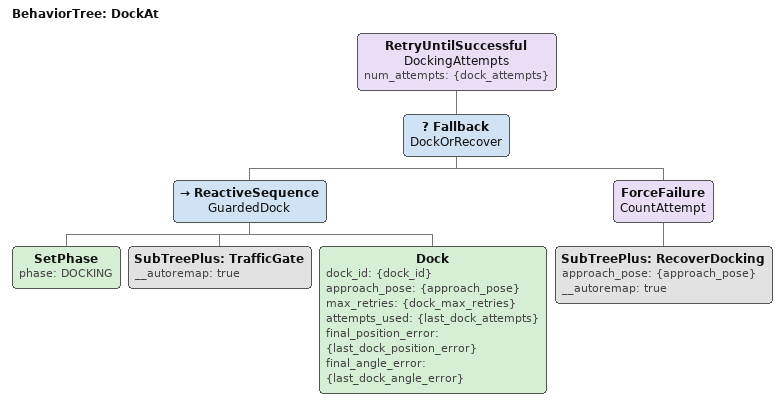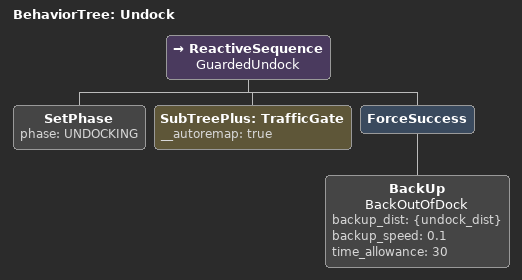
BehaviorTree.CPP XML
<?xml version="1.0" encoding="UTF-8"?>
<root>
  <BehaviorTree ID="DockAt">
    <RetryUntilSuccessful name="DockingAttempts" num_attempts="{dock_attempts}">
      <Fallback name="DockOrRecover">
        <ReactiveSequence name="GuardedDock">
          <SetPhase phase="DOCKING"/>
          <SubTreePlus ID="TrafficGate" __autoremap="true"/>
          <Dock dock_id="{dock_id}" approach_pose="{approach_pose}" max_retries="{dock_max_retries}"
                attempts_used="{last_dock_attempts}" final_position_error="{last_dock_position_error}"
                final_angle_error="{last_dock_angle_error}"/>
        </ReactiveSequence>
        <ForceFailure name="CountAttempt">
          <SubTreePlus ID="RecoverDocking" approach_pose="{approach_pose}" __autoremap="true"/>
        </ForceFailure>
      </Fallback>
    </RetryUntilSuccessful>
  </BehaviorTree>

  <BehaviorTree ID="Undock">
    <ReactiveSequence name="GuardedUndock">
      <SetPhase phase="UNDOCKING"/>
      <SubTreePlus ID="TrafficGate" __autoremap="true"/>
      <ForceSuccess>
        <BackUp name="BackOutOfDock" backup_dist="{undock_dist}" backup_speed="0.1" time_allowance="30"/>
      </ForceSuccess>
    </ReactiveSequence>
  </BehaviorTree>
</root>
